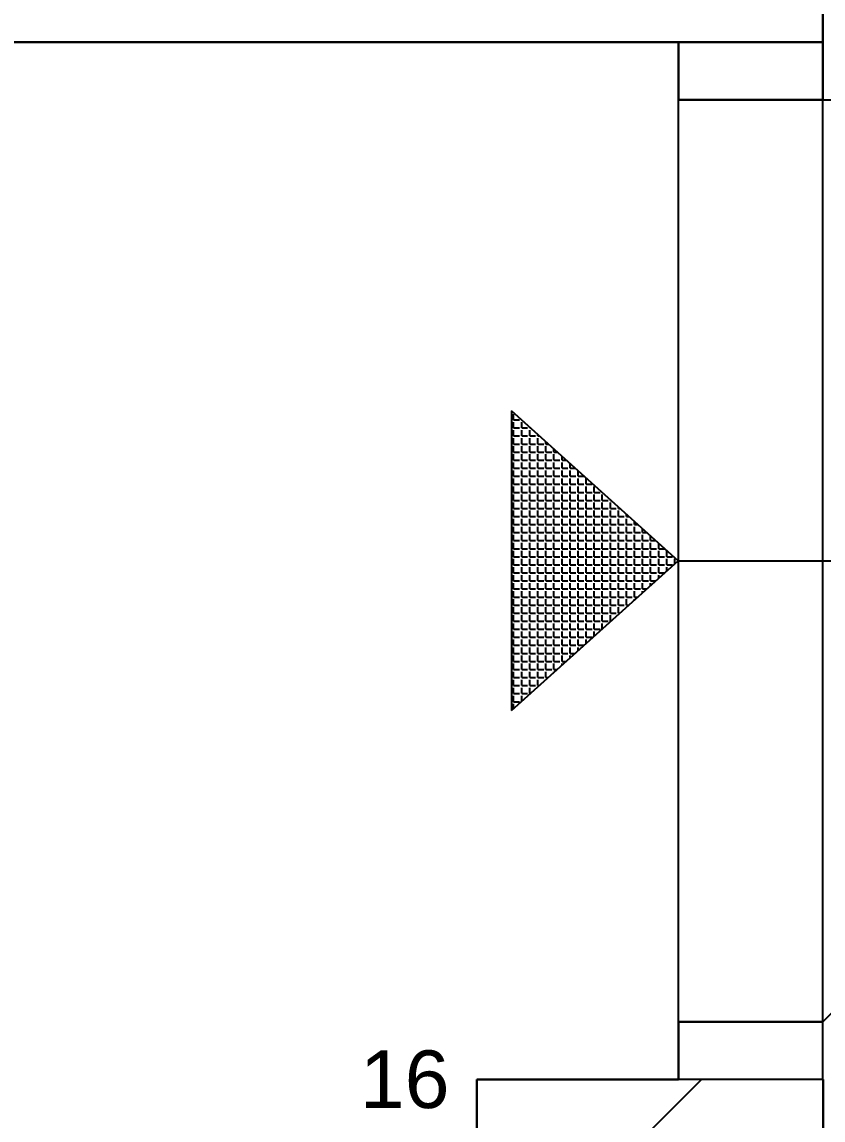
# Model space of a CAD drawing. Header units: millimetres. Extents: x 1480 to 86316, y 1484 to 27567.
# Drawn here: x 16225 to 16919, y 19111 to 20064 of the extents above; entities that cross this region are included whole.
import ezdxf

# ---------------------------------------------------------------- set-up
doc = ezdxf.new("R2010")
doc.units = ezdxf.units.MM
doc.styles.add('GENERATED_STYLE_1', font='arial.ttf')

msp = doc.modelspace()

# ---------------------------------------------------------------- linework, layer by layer
at = {"color": 7, "lineweight": 30}
for p, q in [((16919.05, 20706.02), (16918.87, 20046.62)), ((16793.88, 20046.62), (16179.19, 20046.62)), ((16793.86, 20046.62), (16793.86, 19996.62)), ((16793.88, 20046.62), (16918.95, 20046.62)), ((16918.95, 20046.62), (16918.95, 19996.62)), ((16918.94, 19996.62), (16793.86, 19996.62)), ((16918.87, 19196.62), (16793.86, 19196.62)), ((16918.9, 19196.62), (16793.88, 19196.62)), ((16793.89, 19196.62), (16793.89, 19146.62)), ((16619.05, 19146.62), (16619.05, 16206.62)), ((16619.05, 19146.62), (16793.89, 19146.62)), ((16919.05, 19146.62), (16919.05, 14542.17))]:
    msp.add_line(p, q, dxfattribs=at)
at = {"color": 7}
for p, q in [((16793.88, 20046.62), (16793.86, 20046.62)), ((16793.86, 19146.62), (16793.88, 20046.62)), ((16918.85, 19146.6), (16918.87, 20046.6)), ((16918.95, 20046.62), (16918.87, 20046.62)), ((17718.87, 19996.62), (16918.85, 19196.62)), ((16918.87, 19996.62), (17718.87, 19996.62)), ((16793.86, 19946.62), (16793.86, 19946.44)), ((16793.57, 19596.62), (16648.99, 19726.77)), ((16648.99, 19726.77), (16648.99, 19466.77)), ((16648.99, 19466.77), (16793.57, 19596.62)), ((16793.57, 19596.62), (17462.1, 19596.62)), ((16918.87, 19146.62), (16793.86, 19146.62))]:
    msp.add_line(p, q, dxfattribs=at)
at = {"color": 7, "linetype": 'Continuous'}
for p, q in [((16650.89, 19718.87), (16650.89, 19723.95)), ((16650.89, 19718.87), (16655.97, 19718.87)), ((16650.89, 19711.88), (16650.89, 19716.96)), ((16650.89, 19711.88), (16655.97, 19711.88)), ((16657.88, 19711.88), (16657.88, 19716.96)), ((16657.88, 19711.88), (16662.96, 19711.88)), ((16664.86, 19711.88), (16664.86, 19712.48)), ((16664.86, 19711.88), (16665.53, 19711.88)), ((16650.89, 19704.9), (16650.89, 19709.98)), ((16650.89, 19704.9), (16655.97, 19704.9)), ((16650.89, 19697.91), (16650.89, 19702.99)), ((16657.88, 19704.9), (16657.88, 19709.98)), ((16657.88, 19704.9), (16662.96, 19704.9)), ((16657.88, 19697.91), (16657.88, 19702.99)), ((16664.86, 19704.9), (16664.86, 19709.98)), ((16664.86, 19704.9), (16669.94, 19704.9)), ((16664.86, 19697.91), (16664.86, 19702.99)), ((16671.85, 19704.9), (16671.85, 19706.2)), ((16671.85, 19704.9), (16673.29, 19704.9)), ((16671.85, 19697.91), (16671.85, 19702.99)), ((16650.89, 19697.91), (16655.97, 19697.91)), ((16650.89, 19690.93), (16650.89, 19696.01)), ((16657.88, 19697.91), (16662.96, 19697.91)), ((16657.88, 19690.93), (16657.88, 19696.01)), ((16664.86, 19697.91), (16669.94, 19697.91)), ((16664.86, 19690.93), (16664.86, 19696.01)), ((16671.85, 19697.91), (16676.93, 19697.91)), ((16671.85, 19690.93), (16671.85, 19696.01)), ((16678.83, 19697.91), (16678.83, 19699.91)), ((16678.83, 19697.91), (16681.05, 19697.91)), ((16678.83, 19690.93), (16678.83, 19696.01)), ((16685.82, 19690.93), (16685.82, 19693.62)), ((16650.89, 19690.93), (16655.97, 19690.93)), ((16650.89, 19683.94), (16650.89, 19689.02)), ((16650.89, 19683.94), (16655.97, 19683.94)), ((16650.89, 19676.96), (16650.89, 19682.04)), ((16657.88, 19690.93), (16662.96, 19690.93)), ((16657.88, 19683.94), (16657.88, 19689.02)), ((16657.88, 19683.94), (16662.96, 19683.94)), ((16657.88, 19676.96), (16657.88, 19682.04)), ((16664.86, 19690.93), (16669.94, 19690.93)), ((16664.86, 19683.94), (16664.86, 19689.02)), ((16664.86, 19683.94), (16669.94, 19683.94)), ((16664.86, 19676.96), (16664.86, 19682.04)), ((16671.85, 19690.93), (16676.93, 19690.93)), ((16671.85, 19683.94), (16671.85, 19689.02)), ((16671.85, 19683.94), (16676.93, 19683.94)), ((16671.85, 19676.96), (16671.85, 19682.04)), ((16678.83, 19690.93), (16683.91, 19690.93)), ((16678.83, 19683.94), (16678.83, 19689.02)), ((16678.83, 19683.94), (16683.91, 19683.94)), ((16678.83, 19676.96), (16678.83, 19682.04)), ((16685.82, 19690.93), (16688.81, 19690.93)), ((16685.82, 19683.94), (16685.82, 19689.02)), ((16685.82, 19683.94), (16690.9, 19683.94)), ((16685.82, 19676.96), (16685.82, 19682.04)), ((16692.8, 19683.94), (16692.8, 19687.33)), ((16692.8, 19683.94), (16696.57, 19683.94)), ((16692.8, 19676.96), (16692.8, 19682.04)), ((16650.89, 19676.96), (16655.97, 19676.96)), ((16650.89, 19669.97), (16650.89, 19675.05)), ((16657.88, 19676.96), (16662.96, 19676.96)), ((16657.88, 19669.97), (16657.88, 19675.05)), ((16664.86, 19676.96), (16669.94, 19676.96)), ((16664.86, 19669.97), (16664.86, 19675.05)), ((16671.85, 19676.96), (16676.93, 19676.96)), ((16671.85, 19669.97), (16671.85, 19675.05)), ((16678.83, 19676.96), (16683.91, 19676.96)), ((16678.83, 19669.97), (16678.83, 19675.05)), ((16685.82, 19676.96), (16690.9, 19676.96)), ((16685.82, 19669.97), (16685.82, 19675.05)), ((16692.8, 19676.96), (16697.88, 19676.96)), ((16692.8, 19669.97), (16692.8, 19675.05)), ((16699.79, 19676.96), (16699.79, 19681.04)), ((16699.79, 19676.96), (16704.32, 19676.96)), ((16699.79, 19669.97), (16699.79, 19675.05)), ((16706.77, 19669.97), (16706.77, 19674.76)), ((16650.89, 19669.97), (16655.97, 19669.97)), ((16650.89, 19662.99), (16650.89, 19668.07)), ((16650.89, 19662.99), (16655.97, 19662.99)), ((16657.88, 19669.97), (16662.96, 19669.97)), ((16657.88, 19662.99), (16657.88, 19668.07)), ((16657.88, 19662.99), (16662.96, 19662.99)), ((16664.86, 19669.97), (16669.94, 19669.97)), ((16664.86, 19662.99), (16664.86, 19668.07)), ((16664.86, 19662.99), (16669.94, 19662.99)), ((16671.85, 19669.97), (16676.93, 19669.97)), ((16671.85, 19662.99), (16671.85, 19668.07)), ((16671.85, 19662.99), (16676.93, 19662.99)), ((16678.83, 19669.97), (16683.91, 19669.97)), ((16678.83, 19662.99), (16678.83, 19668.07)), ((16678.83, 19662.99), (16683.91, 19662.99)), ((16685.82, 19669.97), (16690.9, 19669.97)), ((16685.82, 19662.99), (16685.82, 19668.07)), ((16685.82, 19662.99), (16690.9, 19662.99)), ((16692.8, 19669.97), (16697.88, 19669.97)), ((16692.8, 19662.99), (16692.8, 19668.07)), ((16692.8, 19662.99), (16697.88, 19662.99)), ((16699.79, 19669.97), (16704.87, 19669.97)), ((16699.79, 19662.99), (16699.79, 19668.07)), ((16699.79, 19662.99), (16704.87, 19662.99)), ((16706.77, 19669.97), (16711.85, 19669.97)), ((16706.77, 19662.99), (16706.77, 19668.07)), ((16706.77, 19662.99), (16711.85, 19662.99)), ((16713.76, 19662.99), (16713.76, 19668.07)), ((16713.76, 19662.99), (16718.84, 19662.99)), ((16650.89, 19656), (16650.89, 19661.08)), ((16650.89, 19656), (16655.97, 19656)), ((16650.89, 19649.02), (16650.89, 19654.1)), ((16657.88, 19656), (16657.88, 19661.08)), ((16657.88, 19656), (16662.96, 19656)), ((16657.88, 19649.02), (16657.88, 19654.1)), ((16664.86, 19656), (16664.86, 19661.08)), ((16664.86, 19656), (16669.94, 19656)), ((16664.86, 19649.02), (16664.86, 19654.1)), ((16671.85, 19656), (16671.85, 19661.08)), ((16671.85, 19656), (16676.93, 19656)), ((16671.85, 19649.02), (16671.85, 19654.1)), ((16678.83, 19656), (16678.83, 19661.08)), ((16678.83, 19656), (16683.91, 19656)), ((16678.83, 19649.02), (16678.83, 19654.1)), ((16685.82, 19656), (16685.82, 19661.08)), ((16685.82, 19656), (16690.9, 19656)), ((16685.82, 19649.02), (16685.82, 19654.1)), ((16692.8, 19656), (16692.8, 19661.08)), ((16692.8, 19656), (16697.88, 19656)), ((16692.8, 19649.02), (16692.8, 19654.1)), ((16699.79, 19656), (16699.79, 19661.08)), ((16699.79, 19656), (16704.87, 19656)), ((16699.79, 19649.02), (16699.79, 19654.1)), ((16706.77, 19656), (16706.77, 19661.08)), ((16706.77, 19656), (16711.85, 19656)), ((16706.77, 19649.02), (16706.77, 19654.1)), ((16713.76, 19656), (16713.76, 19661.08)), ((16713.76, 19656), (16718.84, 19656)), ((16713.76, 19649.02), (16713.76, 19654.1)), ((16720.74, 19656), (16720.74, 19661.08)), ((16720.74, 19656), (16725.82, 19656)), ((16720.74, 19649.02), (16720.74, 19654.1)), ((16727.73, 19649.02), (16727.73, 19654.1)), ((16650.89, 19649.02), (16655.97, 19649.02)), ((16650.89, 19642.03), (16650.89, 19647.11)), ((16657.88, 19649.02), (16662.96, 19649.02)), ((16657.88, 19642.03), (16657.88, 19647.11)), ((16664.86, 19649.02), (16669.94, 19649.02)), ((16664.86, 19642.03), (16664.86, 19647.11)), ((16671.85, 19649.02), (16676.93, 19649.02)), ((16671.85, 19642.03), (16671.85, 19647.11)), ((16678.83, 19649.02), (16683.91, 19649.02)), ((16678.83, 19642.03), (16678.83, 19647.11)), ((16685.82, 19649.02), (16690.9, 19649.02)), ((16685.82, 19642.03), (16685.82, 19647.11)), ((16692.8, 19649.02), (16697.88, 19649.02)), ((16692.8, 19642.03), (16692.8, 19647.11)), ((16699.79, 19649.02), (16704.87, 19649.02)), ((16699.79, 19642.03), (16699.79, 19647.11)), ((16706.77, 19649.02), (16711.85, 19649.02)), ((16706.77, 19642.03), (16706.77, 19647.11)), ((16713.76, 19649.02), (16718.84, 19649.02)), ((16713.76, 19642.03), (16713.76, 19647.11)), ((16720.74, 19649.02), (16725.82, 19649.02)), ((16720.74, 19642.03), (16720.74, 19647.11)), ((16727.73, 19649.02), (16732.81, 19649.02)), ((16727.73, 19642.03), (16727.73, 19647.11)), ((16734.71, 19649.02), (16734.71, 19649.6)), ((16734.71, 19649.02), (16735.36, 19649.02)), ((16734.71, 19642.03), (16734.71, 19647.11)), ((16650.89, 19642.03), (16655.97, 19642.03)), ((16650.89, 19635.05), (16650.89, 19640.13)), ((16650.89, 19635.05), (16655.97, 19635.05)), ((16657.88, 19642.03), (16662.96, 19642.03)), ((16657.88, 19635.05), (16657.88, 19640.13)), ((16657.88, 19635.05), (16662.96, 19635.05)), ((16664.86, 19642.03), (16669.94, 19642.03)), ((16664.86, 19635.05), (16664.86, 19640.13)), ((16664.86, 19635.05), (16669.94, 19635.05)), ((16671.85, 19642.03), (16676.93, 19642.03)), ((16671.85, 19635.05), (16671.85, 19640.13)), ((16671.85, 19635.05), (16676.93, 19635.05)), ((16678.83, 19642.03), (16683.91, 19642.03)), ((16678.83, 19635.05), (16678.83, 19640.13)), ((16678.83, 19635.05), (16683.91, 19635.05)), ((16685.82, 19642.03), (16690.9, 19642.03)), ((16685.82, 19635.05), (16685.82, 19640.13)), ((16685.82, 19635.05), (16690.9, 19635.05)), ((16692.8, 19642.03), (16697.88, 19642.03)), ((16692.8, 19635.05), (16692.8, 19640.13)), ((16692.8, 19635.05), (16697.88, 19635.05)), ((16699.79, 19642.03), (16704.87, 19642.03)), ((16699.79, 19635.05), (16699.79, 19640.13)), ((16699.79, 19635.05), (16704.87, 19635.05)), ((16706.77, 19642.03), (16711.85, 19642.03)), ((16706.77, 19635.05), (16706.77, 19640.13)), ((16706.77, 19635.05), (16711.85, 19635.05)), ((16713.76, 19642.03), (16718.84, 19642.03)), ((16713.76, 19635.05), (16713.76, 19640.13)), ((16713.76, 19635.05), (16718.84, 19635.05)), ((16720.74, 19642.03), (16725.82, 19642.03)), ((16720.74, 19635.05), (16720.74, 19640.13)), ((16720.74, 19635.05), (16725.82, 19635.05)), ((16727.73, 19642.03), (16732.81, 19642.03)), ((16727.73, 19635.05), (16727.73, 19640.13)), ((16727.73, 19635.05), (16732.81, 19635.05)), ((16734.71, 19642.03), (16739.79, 19642.03)), ((16734.71, 19635.05), (16734.71, 19640.13)), ((16734.71, 19635.05), (16739.79, 19635.05)), ((16741.7, 19642.03), (16741.7, 19643.32)), ((16741.7, 19642.03), (16743.12, 19642.03)), ((16741.7, 19635.05), (16741.7, 19640.13)), ((16741.7, 19635.05), (16746.78, 19635.05)), ((16748.68, 19635.05), (16748.68, 19637.03)), ((16748.68, 19635.05), (16750.88, 19635.05)), ((16650.89, 19628.06), (16650.89, 19633.14)), ((16650.89, 19628.06), (16655.97, 19628.06)), ((16650.89, 19621.08), (16650.89, 19626.16)), ((16657.88, 19628.06), (16657.88, 19633.14)), ((16657.88, 19628.06), (16662.96, 19628.06)), ((16657.88, 19621.08), (16657.88, 19626.16)), ((16664.86, 19628.06), (16664.86, 19633.14)), ((16664.86, 19628.06), (16669.94, 19628.06)), ((16664.86, 19621.08), (16664.86, 19626.16)), ((16671.85, 19628.06), (16671.85, 19633.14)), ((16671.85, 19628.06), (16676.93, 19628.06)), ((16671.85, 19621.08), (16671.85, 19626.16)), ((16678.83, 19628.06), (16678.83, 19633.14)), ((16678.83, 19628.06), (16683.91, 19628.06)), ((16678.83, 19621.08), (16678.83, 19626.16)), ((16685.82, 19628.06), (16685.82, 19633.14)), ((16685.82, 19628.06), (16690.9, 19628.06)), ((16685.82, 19621.08), (16685.82, 19626.16)), ((16692.8, 19628.06), (16692.8, 19633.14)), ((16692.8, 19628.06), (16697.88, 19628.06)), ((16692.8, 19621.08), (16692.8, 19626.16)), ((16699.79, 19628.06), (16699.79, 19633.14)), ((16699.79, 19628.06), (16704.87, 19628.06)), ((16699.79, 19621.08), (16699.79, 19626.16)), ((16706.77, 19628.06), (16706.77, 19633.14)), ((16706.77, 19628.06), (16711.85, 19628.06)), ((16706.77, 19621.08), (16706.77, 19626.16)), ((16713.76, 19628.06), (16713.76, 19633.14)), ((16713.76, 19628.06), (16718.84, 19628.06)), ((16713.76, 19621.08), (16713.76, 19626.16)), ((16720.74, 19628.06), (16720.74, 19633.14)), ((16720.74, 19628.06), (16725.82, 19628.06)), ((16720.74, 19621.08), (16720.74, 19626.16)), ((16727.73, 19628.06), (16727.73, 19633.14)), ((16727.73, 19628.06), (16732.81, 19628.06)), ((16727.73, 19621.08), (16727.73, 19626.16)), ((16734.71, 19628.06), (16734.71, 19633.14)), ((16734.71, 19628.06), (16739.79, 19628.06)), ((16734.71, 19621.08), (16734.71, 19626.16)), ((16741.7, 19628.06), (16741.7, 19633.14)), ((16741.7, 19628.06), (16746.78, 19628.06)), ((16741.7, 19621.08), (16741.7, 19626.16)), ((16748.68, 19628.06), (16748.68, 19633.14)), ((16748.68, 19628.06), (16753.76, 19628.06)), ((16748.68, 19621.08), (16748.68, 19626.16)), ((16755.67, 19628.06), (16755.67, 19630.74)), ((16755.67, 19628.06), (16758.64, 19628.06)), ((16755.67, 19621.08), (16755.67, 19626.16)), ((16650.89, 19621.08), (16655.97, 19621.08)), ((16650.89, 19614.09), (16650.89, 19619.17)), ((16657.88, 19621.08), (16662.96, 19621.08)), ((16657.88, 19614.09), (16657.88, 19619.17)), ((16664.86, 19621.08), (16669.94, 19621.08)), ((16664.86, 19614.09), (16664.86, 19619.17)), ((16671.85, 19621.08), (16676.93, 19621.08)), ((16671.85, 19614.09), (16671.85, 19619.17)), ((16678.83, 19621.08), (16683.91, 19621.08)), ((16678.83, 19614.09), (16678.83, 19619.17)), ((16685.82, 19621.08), (16690.9, 19621.08)), ((16685.82, 19614.09), (16685.82, 19619.17)), ((16692.8, 19621.08), (16697.88, 19621.08)), ((16692.8, 19614.09), (16692.8, 19619.17)), ((16699.79, 19621.08), (16704.87, 19621.08)), ((16699.79, 19614.09), (16699.79, 19619.17)), ((16706.77, 19621.08), (16711.85, 19621.08)), ((16706.77, 19614.09), (16706.77, 19619.17)), ((16713.76, 19621.08), (16718.84, 19621.08)), ((16713.76, 19614.09), (16713.76, 19619.17)), ((16720.74, 19621.08), (16725.82, 19621.08)), ((16720.74, 19614.09), (16720.74, 19619.17)), ((16727.73, 19621.08), (16732.81, 19621.08)), ((16727.73, 19614.09), (16727.73, 19619.17)), ((16734.71, 19621.08), (16739.79, 19621.08)), ((16734.71, 19614.09), (16734.71, 19619.17)), ((16741.7, 19621.08), (16746.78, 19621.08)), ((16741.7, 19614.09), (16741.7, 19619.17)), ((16748.68, 19621.08), (16753.76, 19621.08)), ((16748.68, 19614.09), (16748.68, 19619.17)), ((16755.67, 19621.08), (16760.75, 19621.08)), ((16755.67, 19614.09), (16755.67, 19619.17)), ((16762.65, 19621.08), (16762.65, 19624.45)), ((16762.65, 19621.08), (16766.4, 19621.08)), ((16762.65, 19614.09), (16762.65, 19619.17)), ((16769.64, 19614.09), (16769.64, 19618.16)), ((16650.89, 19614.09), (16655.97, 19614.09)), ((16650.89, 19607.11), (16650.89, 19612.19)), ((16650.89, 19607.11), (16655.97, 19607.11)), ((16657.88, 19614.09), (16662.96, 19614.09)), ((16657.88, 19607.11), (16657.88, 19612.19)), ((16657.88, 19607.11), (16662.96, 19607.11)), ((16664.86, 19614.09), (16669.94, 19614.09)), ((16664.86, 19607.11), (16664.86, 19612.19)), ((16664.86, 19607.11), (16669.94, 19607.11)), ((16671.85, 19614.09), (16676.93, 19614.09)), ((16671.85, 19607.11), (16671.85, 19612.19)), ((16671.85, 19607.11), (16676.93, 19607.11)), ((16678.83, 19614.09), (16683.91, 19614.09)), ((16678.83, 19607.11), (16678.83, 19612.19)), ((16678.83, 19607.11), (16683.91, 19607.11)), ((16685.82, 19614.09), (16690.9, 19614.09)), ((16685.82, 19607.11), (16685.82, 19612.19)), ((16685.82, 19607.11), (16690.9, 19607.11)), ((16692.8, 19614.09), (16697.88, 19614.09)), ((16692.8, 19607.11), (16692.8, 19612.19)), ((16692.8, 19607.11), (16697.88, 19607.11)), ((16699.79, 19614.09), (16704.87, 19614.09)), ((16699.79, 19607.11), (16699.79, 19612.19)), ((16699.79, 19607.11), (16704.87, 19607.11)), ((16706.77, 19614.09), (16711.85, 19614.09)), ((16706.77, 19607.11), (16706.77, 19612.19)), ((16706.77, 19607.11), (16711.85, 19607.11)), ((16713.76, 19614.09), (16718.84, 19614.09)), ((16713.76, 19607.11), (16713.76, 19612.19)), ((16713.76, 19607.11), (16718.84, 19607.11)), ((16720.74, 19614.09), (16725.82, 19614.09)), ((16720.74, 19607.11), (16720.74, 19612.19)), ((16720.74, 19607.11), (16725.82, 19607.11)), ((16727.73, 19614.09), (16732.81, 19614.09)), ((16727.73, 19607.11), (16727.73, 19612.19)), ((16727.73, 19607.11), (16732.81, 19607.11)), ((16734.71, 19614.09), (16739.79, 19614.09)), ((16734.71, 19607.11), (16734.71, 19612.19)), ((16734.71, 19607.11), (16739.79, 19607.11)), ((16741.7, 19614.09), (16746.78, 19614.09)), ((16741.7, 19607.11), (16741.7, 19612.19)), ((16741.7, 19607.11), (16746.78, 19607.11)), ((16748.68, 19614.09), (16753.76, 19614.09)), ((16748.68, 19607.11), (16748.68, 19612.19)), ((16748.68, 19607.11), (16753.76, 19607.11)), ((16755.67, 19614.09), (16760.75, 19614.09)), ((16755.67, 19607.11), (16755.67, 19612.19)), ((16755.67, 19607.11), (16760.75, 19607.11)), ((16762.65, 19614.09), (16767.73, 19614.09)), ((16762.65, 19607.11), (16762.65, 19612.19)), ((16762.65, 19607.11), (16767.73, 19607.11)), ((16769.64, 19614.09), (16774.16, 19614.09)), ((16769.64, 19607.11), (16769.64, 19612.19)), ((16769.64, 19607.11), (16774.72, 19607.11)), ((16776.62, 19607.11), (16776.62, 19611.88)), ((16776.62, 19607.11), (16781.7, 19607.11)), ((16650.89, 19600.12), (16650.89, 19605.2)), ((16650.89, 19600.12), (16655.97, 19600.12)), ((16650.89, 19593.14), (16650.89, 19598.22)), ((16657.88, 19600.12), (16657.88, 19605.2)), ((16657.88, 19600.12), (16662.96, 19600.12)), ((16657.88, 19593.14), (16657.88, 19598.22)), ((16664.86, 19600.12), (16664.86, 19605.2)), ((16664.86, 19600.12), (16669.94, 19600.12)), ((16664.86, 19593.14), (16664.86, 19598.22)), ((16671.85, 19600.12), (16671.85, 19605.2)), ((16671.85, 19600.12), (16676.93, 19600.12)), ((16671.85, 19593.14), (16671.85, 19598.22)), ((16678.83, 19600.12), (16678.83, 19605.2)), ((16678.83, 19600.12), (16683.91, 19600.12)), ((16678.83, 19593.14), (16678.83, 19598.22)), ((16685.82, 19600.12), (16685.82, 19605.2)), ((16685.82, 19600.12), (16690.9, 19600.12)), ((16685.82, 19593.14), (16685.82, 19598.22)), ((16692.8, 19600.12), (16692.8, 19605.2)), ((16692.8, 19600.12), (16697.88, 19600.12)), ((16692.8, 19593.14), (16692.8, 19598.22)), ((16699.79, 19600.12), (16699.79, 19605.2)), ((16699.79, 19600.12), (16704.87, 19600.12)), ((16699.79, 19593.14), (16699.79, 19598.22)), ((16706.77, 19600.12), (16706.77, 19605.2)), ((16706.77, 19600.12), (16711.85, 19600.12)), ((16706.77, 19593.14), (16706.77, 19598.22)), ((16713.76, 19600.12), (16713.76, 19605.2)), ((16713.76, 19600.12), (16718.84, 19600.12)), ((16713.76, 19593.14), (16713.76, 19598.22)), ((16720.74, 19600.12), (16720.74, 19605.2)), ((16720.74, 19600.12), (16725.82, 19600.12)), ((16720.74, 19593.14), (16720.74, 19598.22)), ((16727.73, 19600.12), (16727.73, 19605.2)), ((16727.73, 19600.12), (16732.81, 19600.12)), ((16727.73, 19593.14), (16727.73, 19598.22)), ((16734.71, 19600.12), (16734.71, 19605.2)), ((16734.71, 19600.12), (16739.79, 19600.12)), ((16734.71, 19593.14), (16734.71, 19598.22)), ((16741.7, 19600.12), (16741.7, 19605.2)), ((16741.7, 19600.12), (16746.78, 19600.12)), ((16741.7, 19593.14), (16741.7, 19598.22)), ((16748.68, 19600.12), (16748.68, 19605.2)), ((16748.68, 19600.12), (16753.76, 19600.12)), ((16748.68, 19593.14), (16748.68, 19598.22)), ((16755.67, 19600.12), (16755.67, 19605.2)), ((16755.67, 19600.12), (16760.75, 19600.12)), ((16755.67, 19593.14), (16755.67, 19598.22)), ((16762.65, 19600.12), (16762.65, 19605.2)), ((16762.65, 19600.12), (16767.73, 19600.12)), ((16762.65, 19593.14), (16762.65, 19598.22)), ((16769.64, 19600.12), (16769.64, 19605.2)), ((16769.64, 19600.12), (16774.72, 19600.12)), ((16769.64, 19593.14), (16769.64, 19598.22)), ((16776.62, 19600.12), (16776.62, 19605.2)), ((16776.62, 19600.12), (16781.7, 19600.12)), ((16776.62, 19593.14), (16776.62, 19598.22)), ((16783.61, 19600.12), (16783.61, 19605.2)), ((16783.61, 19600.12), (16788.69, 19600.12)), ((16783.61, 19593.14), (16783.61, 19598.22)), ((16790.59, 19593.95), (16790.59, 19598.22)), ((16650.89, 19593.14), (16655.97, 19593.14)), ((16650.89, 19586.15), (16650.89, 19591.23)), ((16657.88, 19593.14), (16662.96, 19593.14)), ((16657.88, 19586.15), (16657.88, 19591.23)), ((16664.86, 19593.14), (16669.94, 19593.14)), ((16664.86, 19586.15), (16664.86, 19591.23)), ((16671.85, 19593.14), (16676.93, 19593.14)), ((16671.85, 19586.15), (16671.85, 19591.23)), ((16678.83, 19593.14), (16683.91, 19593.14)), ((16678.83, 19586.15), (16678.83, 19591.23)), ((16685.82, 19593.14), (16690.9, 19593.14)), ((16685.82, 19586.15), (16685.82, 19591.23)), ((16692.8, 19593.14), (16697.88, 19593.14)), ((16692.8, 19586.15), (16692.8, 19591.23)), ((16699.79, 19593.14), (16704.87, 19593.14)), ((16699.79, 19586.15), (16699.79, 19591.23)), ((16706.77, 19593.14), (16711.85, 19593.14)), ((16706.77, 19586.15), (16706.77, 19591.23)), ((16713.76, 19593.14), (16718.84, 19593.14)), ((16713.76, 19586.15), (16713.76, 19591.23)), ((16720.74, 19593.14), (16725.82, 19593.14)), ((16720.74, 19586.15), (16720.74, 19591.23)), ((16727.73, 19593.14), (16732.81, 19593.14)), ((16727.73, 19586.15), (16727.73, 19591.23)), ((16734.71, 19593.14), (16739.79, 19593.14)), ((16734.71, 19586.15), (16734.71, 19591.23)), ((16741.7, 19593.14), (16746.78, 19593.14)), ((16741.7, 19586.15), (16741.7, 19591.23)), ((16748.68, 19593.14), (16753.76, 19593.14)), ((16748.68, 19586.15), (16748.68, 19591.23)), ((16755.67, 19593.14), (16760.75, 19593.14)), ((16755.67, 19586.15), (16755.67, 19591.23)), ((16762.65, 19593.14), (16767.73, 19593.14)), ((16762.65, 19586.15), (16762.65, 19591.23)), ((16769.64, 19593.14), (16774.72, 19593.14)), ((16769.64, 19586.15), (16769.64, 19591.23)), ((16776.62, 19593.14), (16781.7, 19593.14)), ((16776.62, 19586.15), (16776.62, 19591.23)), ((16783.61, 19593.14), (16788.69, 19593.14)), ((16783.61, 19587.67), (16783.61, 19591.23)), ((16650.89, 19586.15), (16655.97, 19586.15)), ((16650.89, 19579.17), (16650.89, 19584.25)), ((16650.89, 19579.17), (16655.97, 19579.17)), ((16650.89, 19572.18), (16650.89, 19577.26)), ((16657.88, 19586.15), (16662.96, 19586.15)), ((16657.88, 19579.17), (16657.88, 19584.25)), ((16657.88, 19579.17), (16662.96, 19579.17)), ((16657.88, 19572.18), (16657.88, 19577.26)), ((16664.86, 19586.15), (16669.94, 19586.15)), ((16664.86, 19579.17), (16664.86, 19584.25)), ((16664.86, 19579.17), (16669.94, 19579.17)), ((16664.86, 19572.18), (16664.86, 19577.26)), ((16671.85, 19586.15), (16676.93, 19586.15)), ((16671.85, 19579.17), (16671.85, 19584.25)), ((16671.85, 19579.17), (16676.93, 19579.17)), ((16671.85, 19572.18), (16671.85, 19577.26)), ((16678.83, 19586.15), (16683.91, 19586.15)), ((16678.83, 19579.17), (16678.83, 19584.25)), ((16678.83, 19579.17), (16683.91, 19579.17)), ((16678.83, 19572.18), (16678.83, 19577.26)), ((16685.82, 19586.15), (16690.9, 19586.15)), ((16685.82, 19579.17), (16685.82, 19584.25)), ((16685.82, 19579.17), (16690.9, 19579.17)), ((16685.82, 19572.18), (16685.82, 19577.26)), ((16692.8, 19586.15), (16697.88, 19586.15)), ((16692.8, 19579.17), (16692.8, 19584.25)), ((16692.8, 19579.17), (16697.88, 19579.17)), ((16692.8, 19572.18), (16692.8, 19577.26)), ((16699.79, 19586.15), (16704.87, 19586.15)), ((16699.79, 19579.17), (16699.79, 19584.25)), ((16699.79, 19579.17), (16704.87, 19579.17)), ((16699.79, 19572.18), (16699.79, 19577.26)), ((16706.77, 19586.15), (16711.85, 19586.15)), ((16706.77, 19579.17), (16706.77, 19584.25)), ((16706.77, 19579.17), (16711.85, 19579.17)), ((16706.77, 19572.18), (16706.77, 19577.26)), ((16713.76, 19586.15), (16718.84, 19586.15)), ((16713.76, 19579.17), (16713.76, 19584.25)), ((16713.76, 19579.17), (16718.84, 19579.17)), ((16713.76, 19572.18), (16713.76, 19577.26)), ((16720.74, 19586.15), (16725.82, 19586.15)), ((16720.74, 19579.17), (16720.74, 19584.25)), ((16720.74, 19579.17), (16725.82, 19579.17)), ((16720.74, 19572.18), (16720.74, 19577.26)), ((16727.73, 19586.15), (16732.81, 19586.15)), ((16727.73, 19579.17), (16727.73, 19584.25)), ((16727.73, 19579.17), (16732.81, 19579.17)), ((16727.73, 19572.18), (16727.73, 19577.26)), ((16734.71, 19586.15), (16739.79, 19586.15)), ((16734.71, 19579.17), (16734.71, 19584.25)), ((16734.71, 19579.17), (16739.79, 19579.17)), ((16734.71, 19572.18), (16734.71, 19577.26)), ((16741.7, 19586.15), (16746.78, 19586.15)), ((16741.7, 19579.17), (16741.7, 19584.25)), ((16741.7, 19579.17), (16746.78, 19579.17)), ((16741.7, 19572.18), (16741.7, 19577.26)), ((16748.68, 19586.15), (16753.76, 19586.15)), ((16748.68, 19579.17), (16748.68, 19584.25)), ((16748.68, 19579.17), (16753.76, 19579.17)), ((16748.68, 19572.18), (16748.68, 19577.26)), ((16755.67, 19586.15), (16760.75, 19586.15)), ((16755.67, 19579.17), (16755.67, 19584.25)), ((16755.67, 19579.17), (16760.75, 19579.17)), ((16755.67, 19572.18), (16755.67, 19577.26)), ((16762.65, 19586.15), (16767.73, 19586.15)), ((16762.65, 19579.17), (16762.65, 19584.25)), ((16762.65, 19579.17), (16767.73, 19579.17)), ((16762.65, 19572.18), (16762.65, 19577.26)), ((16769.64, 19586.15), (16774.72, 19586.15)), ((16769.64, 19579.17), (16769.64, 19584.25)), ((16769.64, 19579.17), (16774.14, 19579.17)), ((16769.64, 19575.13), (16769.64, 19577.26)), ((16776.62, 19586.15), (16781.7, 19586.15)), ((16776.62, 19581.4), (16776.62, 19584.25)), ((16650.89, 19572.18), (16655.97, 19572.18)), ((16650.89, 19565.2), (16650.89, 19570.28)), ((16657.88, 19572.18), (16662.96, 19572.18)), ((16657.88, 19565.2), (16657.88, 19570.28)), ((16664.86, 19572.18), (16669.94, 19572.18)), ((16664.86, 19565.2), (16664.86, 19570.28)), ((16671.85, 19572.18), (16676.93, 19572.18)), ((16671.85, 19565.2), (16671.85, 19570.28)), ((16678.83, 19572.18), (16683.91, 19572.18)), ((16678.83, 19565.2), (16678.83, 19570.28)), ((16685.82, 19572.18), (16690.9, 19572.18)), ((16685.82, 19565.2), (16685.82, 19570.28)), ((16692.8, 19572.18), (16697.88, 19572.18)), ((16692.8, 19565.2), (16692.8, 19570.28)), ((16699.79, 19572.18), (16704.87, 19572.18)), ((16699.79, 19565.2), (16699.79, 19570.28)), ((16706.77, 19572.18), (16711.85, 19572.18)), ((16706.77, 19565.2), (16706.77, 19570.28)), ((16713.76, 19572.18), (16718.84, 19572.18)), ((16713.76, 19565.2), (16713.76, 19570.28)), ((16720.74, 19572.18), (16725.82, 19572.18)), ((16720.74, 19565.2), (16720.74, 19570.28)), ((16727.73, 19572.18), (16732.81, 19572.18)), ((16727.73, 19565.2), (16727.73, 19570.28)), ((16734.71, 19572.18), (16739.79, 19572.18)), ((16734.71, 19565.2), (16734.71, 19570.28)), ((16741.7, 19572.18), (16746.78, 19572.18)), ((16741.7, 19565.2), (16741.7, 19570.28)), ((16748.68, 19572.18), (16753.76, 19572.18)), ((16748.68, 19565.2), (16748.68, 19570.28)), ((16755.67, 19572.18), (16760.75, 19572.18)), ((16755.67, 19565.2), (16755.67, 19570.28)), ((16762.65, 19572.18), (16766.36, 19572.18)), ((16762.65, 19568.85), (16762.65, 19570.28)), ((16650.89, 19565.2), (16655.97, 19565.2)), ((16650.89, 19558.21), (16650.89, 19563.29)), ((16650.89, 19558.21), (16655.97, 19558.21)), ((16657.88, 19565.2), (16662.96, 19565.2)), ((16657.88, 19558.21), (16657.88, 19563.29)), ((16657.88, 19558.21), (16662.96, 19558.21)), ((16664.86, 19565.2), (16669.94, 19565.2)), ((16664.86, 19558.21), (16664.86, 19563.29)), ((16664.86, 19558.21), (16669.94, 19558.21)), ((16671.85, 19565.2), (16676.93, 19565.2)), ((16671.85, 19558.21), (16671.85, 19563.29)), ((16671.85, 19558.21), (16676.93, 19558.21)), ((16678.83, 19565.2), (16683.91, 19565.2)), ((16678.83, 19558.21), (16678.83, 19563.29)), ((16678.83, 19558.21), (16683.91, 19558.21)), ((16685.82, 19565.2), (16690.9, 19565.2)), ((16685.82, 19558.21), (16685.82, 19563.29)), ((16685.82, 19558.21), (16690.9, 19558.21)), ((16692.8, 19565.2), (16697.88, 19565.2)), ((16692.8, 19558.21), (16692.8, 19563.29)), ((16692.8, 19558.21), (16697.88, 19558.21)), ((16699.79, 19565.2), (16704.87, 19565.2)), ((16699.79, 19558.21), (16699.79, 19563.29)), ((16699.79, 19558.21), (16704.87, 19558.21)), ((16706.77, 19565.2), (16711.85, 19565.2)), ((16706.77, 19558.21), (16706.77, 19563.29)), ((16706.77, 19558.21), (16711.85, 19558.21)), ((16713.76, 19565.2), (16718.84, 19565.2)), ((16713.76, 19558.21), (16713.76, 19563.29)), ((16713.76, 19558.21), (16718.84, 19558.21)), ((16720.74, 19565.2), (16725.82, 19565.2)), ((16720.74, 19558.21), (16720.74, 19563.29)), ((16720.74, 19558.21), (16725.82, 19558.21)), ((16727.73, 19565.2), (16732.81, 19565.2)), ((16727.73, 19558.21), (16727.73, 19563.29)), ((16727.73, 19558.21), (16732.81, 19558.21)), ((16734.71, 19565.2), (16739.79, 19565.2)), ((16734.71, 19558.21), (16734.71, 19563.29)), ((16734.71, 19558.21), (16739.79, 19558.21)), ((16741.7, 19565.2), (16746.78, 19565.2)), ((16741.7, 19558.21), (16741.7, 19563.29)), ((16741.7, 19558.21), (16746.78, 19558.21)), ((16748.68, 19565.2), (16753.76, 19565.2)), ((16748.68, 19558.21), (16748.68, 19563.29)), ((16748.68, 19558.21), (16750.81, 19558.21)), ((16755.67, 19565.2), (16758.58, 19565.2)), ((16755.67, 19562.58), (16755.67, 19563.29)), ((16650.89, 19551.23), (16650.89, 19556.31)), ((16650.89, 19551.23), (16655.97, 19551.23)), ((16650.89, 19544.24), (16650.89, 19549.32)), ((16657.88, 19551.23), (16657.88, 19556.31)), ((16657.88, 19551.23), (16662.96, 19551.23)), ((16657.88, 19544.24), (16657.88, 19549.32)), ((16664.86, 19551.23), (16664.86, 19556.31)), ((16664.86, 19551.23), (16669.94, 19551.23)), ((16664.86, 19544.24), (16664.86, 19549.32)), ((16671.85, 19551.23), (16671.85, 19556.31)), ((16671.85, 19551.23), (16676.93, 19551.23)), ((16671.85, 19544.24), (16671.85, 19549.32)), ((16678.83, 19551.23), (16678.83, 19556.31)), ((16678.83, 19551.23), (16683.91, 19551.23)), ((16678.83, 19544.24), (16678.83, 19549.32)), ((16685.82, 19551.23), (16685.82, 19556.31)), ((16685.82, 19551.23), (16690.9, 19551.23)), ((16685.82, 19544.24), (16685.82, 19549.32)), ((16692.8, 19551.23), (16692.8, 19556.31)), ((16692.8, 19551.23), (16697.88, 19551.23)), ((16692.8, 19544.24), (16692.8, 19549.32)), ((16699.79, 19551.23), (16699.79, 19556.31)), ((16699.79, 19551.23), (16704.87, 19551.23)), ((16699.79, 19544.24), (16699.79, 19549.32)), ((16706.77, 19551.23), (16706.77, 19556.31)), ((16706.77, 19551.23), (16711.85, 19551.23)), ((16706.77, 19544.24), (16706.77, 19549.32)), ((16713.76, 19551.23), (16713.76, 19556.31)), ((16713.76, 19551.23), (16718.84, 19551.23)), ((16713.76, 19544.24), (16713.76, 19549.32)), ((16720.74, 19551.23), (16720.74, 19556.31)), ((16720.74, 19551.23), (16725.82, 19551.23)), ((16720.74, 19544.24), (16720.74, 19549.32)), ((16727.73, 19551.23), (16727.73, 19556.31)), ((16727.73, 19551.23), (16732.81, 19551.23)), ((16727.73, 19544.24), (16727.73, 19549.32)), ((16734.71, 19551.23), (16734.71, 19556.31)), ((16734.71, 19551.23), (16739.79, 19551.23)), ((16734.71, 19544.24), (16734.71, 19549.32)), ((16741.7, 19551.23), (16741.7, 19556.31)), ((16741.7, 19551.23), (16743.03, 19551.23)), ((16748.68, 19556.31), (16748.68, 19556.31)), ((16650.89, 19544.24), (16655.97, 19544.24)), ((16650.89, 19537.26), (16650.89, 19542.34)), ((16657.88, 19544.24), (16662.96, 19544.24)), ((16657.88, 19537.26), (16657.88, 19542.34)), ((16664.86, 19544.24), (16669.94, 19544.24)), ((16664.86, 19537.26), (16664.86, 19542.34)), ((16671.85, 19544.24), (16676.93, 19544.24)), ((16671.85, 19537.26), (16671.85, 19542.34)), ((16678.83, 19544.24), (16683.91, 19544.24)), ((16678.83, 19537.26), (16678.83, 19542.34)), ((16685.82, 19544.24), (16690.9, 19544.24)), ((16685.82, 19537.26), (16685.82, 19542.34)), ((16692.8, 19544.24), (16697.88, 19544.24)), ((16692.8, 19537.26), (16692.8, 19542.34)), ((16699.79, 19544.24), (16704.87, 19544.24)), ((16699.79, 19537.26), (16699.79, 19542.34)), ((16706.77, 19544.24), (16711.85, 19544.24)), ((16706.77, 19537.26), (16706.77, 19542.34)), ((16713.76, 19544.24), (16718.84, 19544.24)), ((16713.76, 19537.26), (16713.76, 19542.34)), ((16720.74, 19544.24), (16725.82, 19544.24)), ((16720.74, 19537.26), (16720.74, 19542.34)), ((16727.73, 19544.24), (16732.81, 19544.24)), ((16727.73, 19537.49), (16727.73, 19542.34)), ((16734.71, 19544.24), (16735.25, 19544.24)), ((16650.89, 19537.26), (16655.97, 19537.26)), ((16650.89, 19530.27), (16650.89, 19535.35)), ((16650.89, 19530.27), (16655.97, 19530.27)), ((16657.88, 19537.26), (16662.96, 19537.26)), ((16657.88, 19530.27), (16657.88, 19535.35)), ((16657.88, 19530.27), (16662.96, 19530.27)), ((16664.86, 19537.26), (16669.94, 19537.26)), ((16664.86, 19530.27), (16664.86, 19535.35)), ((16664.86, 19530.27), (16669.94, 19530.27)), ((16671.85, 19537.26), (16676.93, 19537.26)), ((16671.85, 19530.27), (16671.85, 19535.35)), ((16671.85, 19530.27), (16676.93, 19530.27)), ((16678.83, 19537.26), (16683.91, 19537.26)), ((16678.83, 19530.27), (16678.83, 19535.35)), ((16678.83, 19530.27), (16683.91, 19530.27)), ((16685.82, 19537.26), (16690.9, 19537.26)), ((16685.82, 19530.27), (16685.82, 19535.35)), ((16685.82, 19530.27), (16690.9, 19530.27)), ((16692.8, 19537.26), (16697.88, 19537.26)), ((16692.8, 19530.27), (16692.8, 19535.35)), ((16692.8, 19530.27), (16697.88, 19530.27)), ((16699.79, 19537.26), (16704.87, 19537.26)), ((16699.79, 19530.27), (16699.79, 19535.35)), ((16699.79, 19530.27), (16704.87, 19530.27)), ((16706.77, 19537.26), (16711.85, 19537.26)), ((16706.77, 19530.27), (16706.77, 19535.35)), ((16706.77, 19530.27), (16711.85, 19530.27)), ((16713.76, 19537.26), (16718.84, 19537.26)), ((16713.76, 19530.27), (16713.76, 19535.35)), ((16713.76, 19530.27), (16718.84, 19530.27)), ((16720.74, 19537.26), (16725.82, 19537.26)), ((16720.74, 19531.21), (16720.74, 19535.35)), ((16650.89, 19523.29), (16650.89, 19528.37)), ((16650.89, 19523.29), (16655.97, 19523.29)), ((16650.89, 19516.3), (16650.89, 19521.38)), ((16657.88, 19523.29), (16657.88, 19528.37)), ((16657.88, 19523.29), (16662.96, 19523.29)), ((16657.88, 19516.3), (16657.88, 19521.38)), ((16664.86, 19523.29), (16664.86, 19528.37)), ((16664.86, 19523.29), (16669.94, 19523.29)), ((16664.86, 19516.3), (16664.86, 19521.38)), ((16671.85, 19523.29), (16671.85, 19528.37)), ((16671.85, 19523.29), (16676.93, 19523.29)), ((16671.85, 19516.3), (16671.85, 19521.38)), ((16678.83, 19523.29), (16678.83, 19528.37)), ((16678.83, 19523.29), (16683.91, 19523.29)), ((16678.83, 19516.3), (16678.83, 19521.38)), ((16685.82, 19523.29), (16685.82, 19528.37)), ((16685.82, 19523.29), (16690.9, 19523.29)), ((16685.82, 19516.3), (16685.82, 19521.38)), ((16692.8, 19523.29), (16692.8, 19528.37)), ((16692.8, 19523.29), (16697.88, 19523.29)), ((16692.8, 19516.3), (16692.8, 19521.38)), ((16699.79, 19523.29), (16699.79, 19528.37)), ((16699.79, 19523.29), (16704.87, 19523.29)), ((16699.79, 19516.3), (16699.79, 19521.38)), ((16706.77, 19523.29), (16706.77, 19528.37)), ((16706.77, 19523.29), (16711.85, 19523.29)), ((16706.77, 19518.67), (16706.77, 19521.38)), ((16713.76, 19524.94), (16713.76, 19528.37)), ((16650.89, 19516.3), (16655.97, 19516.3)), ((16650.89, 19509.32), (16650.89, 19514.4)), ((16657.88, 19516.3), (16662.96, 19516.3)), ((16657.88, 19509.32), (16657.88, 19514.4)), ((16664.86, 19516.3), (16669.94, 19516.3)), ((16664.86, 19509.32), (16664.86, 19514.4)), ((16671.85, 19516.3), (16676.93, 19516.3)), ((16671.85, 19509.32), (16671.85, 19514.4)), ((16678.83, 19516.3), (16683.91, 19516.3)), ((16678.83, 19509.32), (16678.83, 19514.4)), ((16685.82, 19516.3), (16690.9, 19516.3)), ((16685.82, 19509.32), (16685.82, 19514.4)), ((16692.8, 19516.3), (16697.88, 19516.3)), ((16692.8, 19509.32), (16692.8, 19514.4)), ((16699.79, 19516.3), (16704.14, 19516.3)), ((16699.79, 19512.39), (16699.79, 19514.4)), ((16650.89, 19509.32), (16655.97, 19509.32)), ((16650.89, 19502.33), (16650.89, 19507.41)), ((16650.89, 19502.33), (16655.97, 19502.33)), ((16657.88, 19509.32), (16662.96, 19509.32)), ((16657.88, 19502.33), (16657.88, 19507.41)), ((16657.88, 19502.33), (16662.96, 19502.33)), ((16664.86, 19509.32), (16669.94, 19509.32)), ((16664.86, 19502.33), (16664.86, 19507.41)), ((16664.86, 19502.33), (16669.94, 19502.33)), ((16671.85, 19509.32), (16676.93, 19509.32)), ((16671.85, 19502.33), (16671.85, 19507.41)), ((16671.85, 19502.33), (16676.93, 19502.33)), ((16678.83, 19509.32), (16683.91, 19509.32)), ((16678.83, 19502.33), (16678.83, 19507.41)), ((16678.83, 19502.33), (16683.91, 19502.33)), ((16685.82, 19509.32), (16690.9, 19509.32)), ((16685.82, 19502.33), (16685.82, 19507.41)), ((16685.82, 19502.33), (16688.59, 19502.33)), ((16692.8, 19509.32), (16696.37, 19509.32)), ((16692.8, 19506.12), (16692.8, 19507.41)), ((16650.89, 19495.35), (16650.89, 19500.43)), ((16650.89, 19495.35), (16655.97, 19495.35)), ((16650.89, 19488.36), (16650.89, 19493.44)), ((16657.88, 19495.35), (16657.88, 19500.43)), ((16657.88, 19495.35), (16662.96, 19495.35)), ((16657.88, 19488.36), (16657.88, 19493.44)), ((16664.86, 19495.35), (16664.86, 19500.43)), ((16664.86, 19495.35), (16669.94, 19495.35)), ((16664.86, 19488.36), (16664.86, 19493.44)), ((16671.85, 19495.35), (16671.85, 19500.43)), ((16671.85, 19495.35), (16676.93, 19495.35)), ((16671.85, 19488.36), (16671.85, 19493.44)), ((16678.83, 19495.35), (16678.83, 19500.43)), ((16678.83, 19495.35), (16680.81, 19495.35)), ((16685.82, 19499.84), (16685.82, 19500.43)), ((16650.89, 19488.36), (16655.97, 19488.36)), ((16650.89, 19481.38), (16650.89, 19486.46)), ((16657.88, 19488.36), (16662.96, 19488.36)), ((16657.88, 19481.38), (16657.88, 19486.46)), ((16664.86, 19488.36), (16669.94, 19488.36)), ((16664.86, 19481.38), (16664.86, 19486.46)), ((16671.85, 19488.36), (16673.03, 19488.36)), ((16650.89, 19481.38), (16655.97, 19481.38)), ((16650.89, 19474.39), (16650.89, 19479.47)), ((16650.89, 19474.39), (16655.97, 19474.39)), ((16650.89, 19468.48), (16650.89, 19472.49)), ((16657.88, 19481.38), (16662.96, 19481.38)), ((16657.88, 19474.75), (16657.88, 19479.47)), ((16664.86, 19481.38), (16665.26, 19481.38)), ((16619.09, 18952.12), (16813.59, 19146.62))]:
    msp.add_line(p, q, dxfattribs=at)

# ---------------------------------------------------------------- texts
at = {"color": 7, "style": 'GENERATED_STYLE_1'}
msp.add_text('16', height=50, rotation=360, dxfattribs=at).set_placement((16517.6, 19121.85))

doc.saveas('drawing.dxf')
